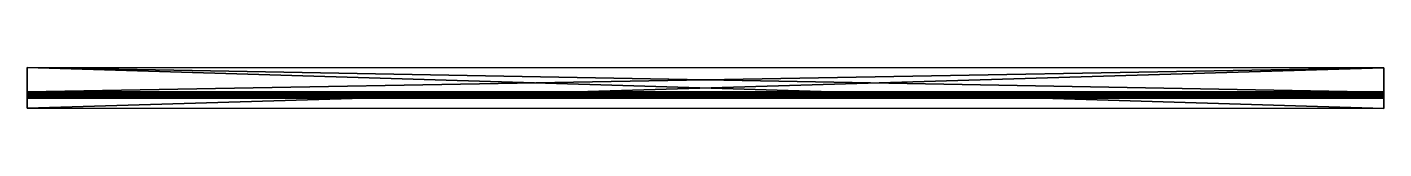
# Model space of a CAD drawing. Header units: centimetres. Extents: x -1000 to 1000, y -44 to 17.
import ezdxf

# ---------------------------------------------------------------- set-up
doc = ezdxf.new("R2010")
doc.units = ezdxf.units.CM
doc.layers.get('0').update_dxf_attribs({"true_color": 0x5890e1})

msp = doc.modelspace()

# ---------------------------------------------------------------- meshes
at = {"color": 134, "true_color": 0x1bb194}
mesh = msp.add_polyface(dxfattribs=at)
corners = [(1000, -19.1, -13.8), (1000, -20.5, -13.6), (1000, -21.8, -13.2), (1000, -23, -12.7), (1000, -24.2, -12.1), (1000, -25.2, -11.3), (1000, -26.1, -10.3), (1000, -26.9, -9.3), (1000, -27.6, -8.1), (1000, -28.1, -6.9), (1000, -28.4, -5.6), (1000, -28.6, -4.2), (1000, -28.6, 4.2), (1000, -28.4, 5.6), (1000, -28.1, 6.9), (1000, -27.6, 8.1), (1000, -27, 9.2), (1000, -26.2, 10.2), (1000, -25.3, 11.1), (1000, -24.3, 12), (1000, -23.2, 12.6), (1000, -22.1, 13.2), (1000, -20.8, 13.5), (1000, -19.5, 13.7), (1000, 16.4, 15), (1000, 16.4, 30), (1000, -43.6, 30), (1000, -43.6, -30), (1000, 16.4, -30), (1000, 16.4, -15), (-1000, -19, -13.8), (-1000, -20.4, -13.6), (-1000, -21.7, -13.2), (-1000, -22.9, -12.7), (-1000, -24, -12.1), (-1000, -25.1, -11.3), (-1000, -26, -10.3), (-1000, -26.8, -9.3), (-1000, -27.4, -8.1), (-1000, -27.9, -6.9), (-1000, -28.3, -5.6), (-1000, -28.4, -4.2), (-1000, -28.4, 4.2), (-1000, -28.3, 5.6), (-1000, -28, 6.9), (-1000, -27.5, 8.1), (-1000, -26.9, 9.2), (-1000, -26.1, 10.2), (-1000, -25.2, 11.2), (-1000, -24.2, 12), (-1000, -23.1, 12.6), (-1000, -21.9, 13.2), (-1000, -20.7, 13.5), (-1000, -19.3, 13.8), (-1000, 16.6, 15), (-1000, 16.6, 30), (-1000, -43.4, 30), (-1000, -43.4, -30), (-1000, 16.6, -30), (-1000, 16.6, -15)]
mesh.append_faces([[corners[k] for k in face] for face in [(57, 59, 58), (54, 56, 55)]], dxfattribs={"vtx0": -1, "color": 134})
mesh.append_faces([[corners[k] for k in face] for face in [(16, 26, 15), (53, 56, 54), (52, 56, 53), (51, 56, 52), (50, 56, 51), (49, 56, 50), (48, 56, 49), (47, 56, 48), (46, 56, 47), (56, 38, 57)]], dxfattribs={"vtx0": -1, "vtx1": -1, "color": 134})
mesh.append_faces([[corners[k] for k in face] for face in [(27, 29, 0), (27, 0, 1), (27, 1, 2), (27, 2, 3), (27, 3, 4), (27, 4, 5), (27, 5, 6), (27, 6, 7), (27, 7, 8), (26, 8, 9), (26, 9, 10), (26, 10, 11), (26, 11, 12), (26, 12, 13), (26, 13, 14), (26, 14, 15), (57, 30, 59), (57, 31, 30), (57, 32, 31), (57, 33, 32), (57, 34, 33), (57, 35, 34), (57, 36, 35), (57, 37, 36), (57, 38, 37), (56, 39, 38), (56, 40, 39), (56, 41, 40), (56, 42, 41), (56, 43, 42), (56, 44, 43), (56, 45, 44)]], dxfattribs={"vtx0": -1, "vtx2": -1, "color": 134})
mesh.append_faces([[corners[k] for k in face] for face in [(23, 24, 26), (22, 23, 26), (21, 22, 26), (20, 21, 26), (19, 20, 26), (18, 19, 26), (17, 18, 26), (16, 17, 26), (26, 27, 8), (46, 45, 56)]], dxfattribs={"vtx1": -1, "vtx2": -1, "color": 134})
mesh.append_faces([[corners[k] for k in face] for face in [(0, 30, 31), (31, 1, 0), (1, 31, 32), (32, 2, 1), (2, 32, 33), (33, 3, 2), (3, 33, 34), (34, 4, 3), (4, 34, 35), (35, 5, 4), (5, 35, 36), (36, 6, 5), (6, 36, 37), (37, 7, 6), (7, 37, 38), (38, 8, 7), (8, 38, 39), (39, 9, 8), (9, 39, 40), (40, 10, 9), (10, 40, 41), (41, 11, 10), (11, 41, 42), (42, 12, 11), (12, 42, 43), (43, 13, 12), (13, 43, 44), (44, 14, 13), (14, 44, 45), (45, 15, 14), (15, 45, 46), (46, 16, 15), (16, 46, 47), (47, 17, 16), (17, 47, 48), (48, 18, 17), (18, 48, 49), (49, 19, 18), (19, 49, 50), (50, 20, 19), (20, 50, 51), (51, 21, 20), (21, 51, 52), (52, 22, 21), (22, 52, 53), (53, 23, 22), (23, 53, 54), (54, 24, 23), (24, 54, 55), (55, 25, 24), (25, 55, 56), (56, 26, 25), (26, 56, 57), (57, 27, 26), (27, 57, 58), (58, 28, 27), (28, 58, 59), (59, 29, 28), (29, 59, 30), (30, 0, 29), (27, 28, 29), (24, 25, 26)]], dxfattribs={"vtx2": -1, "color": 134})

doc.saveas('drawing.dxf')
